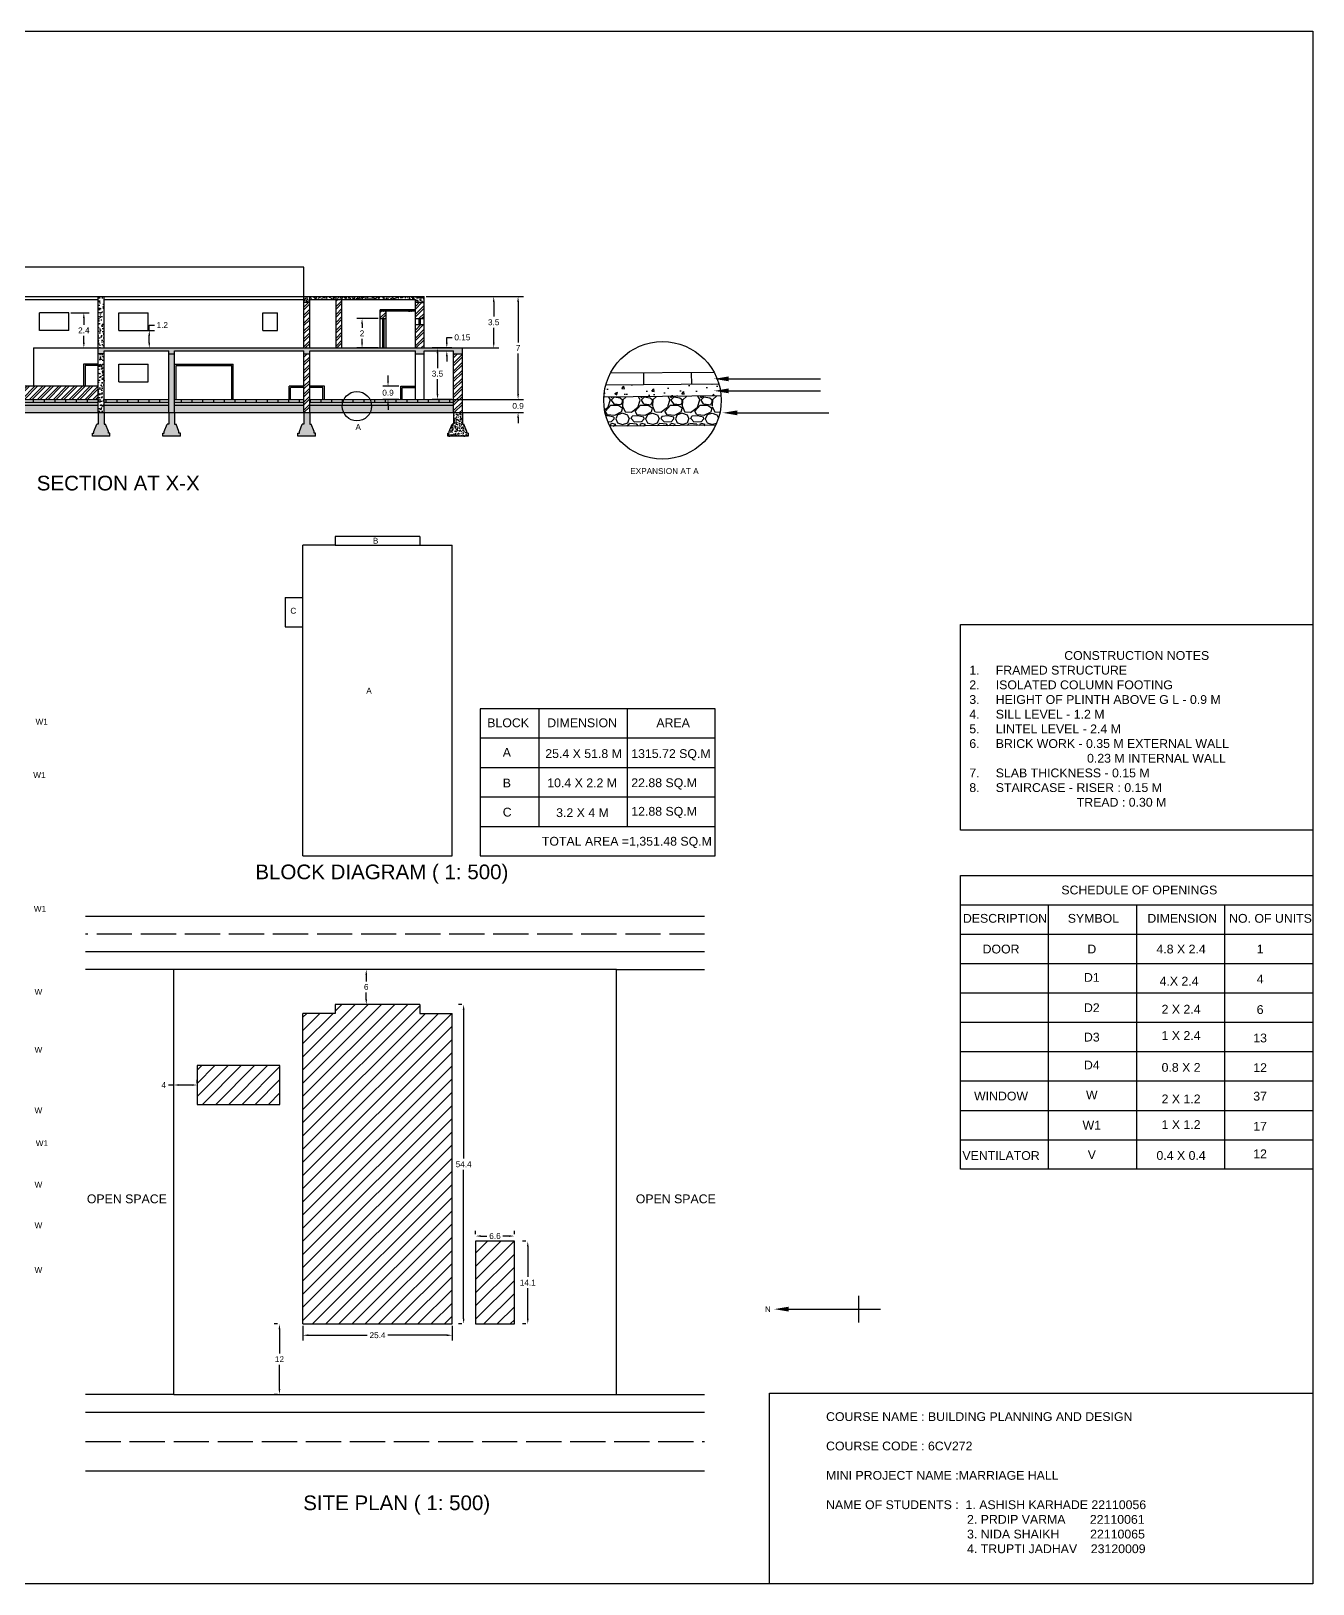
# Model space of a CAD drawing. Header units: centimetres. Extents: x 2.5 to 80.4, y 10.1 to 63.
# Drawn here: x 36.8 to 80.4, y 10.1 to 63 of the extents above; entities that cross this region are included whole.
import ezdxf
from ezdxf import colors
from ezdxf.entities.mleader import LeaderData, LeaderLine
from ezdxf.math import Vec2, Vec3

# ---------------------------------------------------------------- set-up
doc = ezdxf.new("R2010")
doc.units = ezdxf.units.CM
doc.linetypes.add('ACAD_ISO02W100', pattern=[15, 12, -3])
doc.styles.add('Annotative', font='arial.ttf')
doc.styles.get("Standard").update_dxf_attribs({"font": 'arial.ttf', "height": 0.2})
doc.dimstyles.get("Standard").update_dxf_attribs({"dimtxt": 0.18, "dimasz": 0.18, "dimexe": 0.18, "dimexo": 0.0625, "dimgap": 0.09, "dimtad": 0, "dimtih": 1, "dimtoh": 1, "dimdec": 4, "dimzin": 0, "dimdsep": 46, "dimtxsty": 'Standard', "dimcen": 0.09, "dimadec": 0, "dimazin": 0, "dimtfac": 1, "dimtdec": 4, "dimtofl": 0, "dimtmove": 0, "dimatfit": 3, "dimfxl": 1, "dimtolj": 1, "dimtzin": 0, "dimarcsym": 0})

# ---------------------------------------------------------------- blocks, each defined once
blk = doc.blocks.new('*D6')
at = {"color": 0, "lineweight": -2, "transparency": 16777216}
for p, q in [((51.083, 52.2), (50.418, 52.2)), ((50.598, 52.02), (50.598, 51.517)), ((50.598, 50.63), (50.598, 51.132)), ((51.083, 50.45), (50.418, 50.45))]:
    blk.add_line(p, q, dxfattribs=at)
at = {"color": 0, "transparency": 16777216}
for points in [[(50.568, 52.02), (50.628, 52.02), (50.598, 52.2)], [(50.568, 50.63), (50.628, 50.63), (50.598, 50.45)]]:
    blk.add_solid(points, dxfattribs=at)
at = {"color": 0, "transparency": 16777216, "insert": (50.598, 51.325), "char_height": 0.2, "attachment_point": 5}
blk.add_mtext('\\A1;3.5', dxfattribs=at)
blk = doc.blocks.new('*D7')
at = {"color": 0, "lineweight": -2, "transparency": 16777216}
for p, q in [((50.915, 52.38), (50.915, 52.56)), ((50.915, 52.56), (51.095, 52.56)), ((50.788, 52.2), (51.095, 52.2)), ((50.794, 52.1), (51.095, 52.1)), ((50.915, 51.92), (50.915, 51.74))]:
    blk.add_line(p, q, dxfattribs=at)
at = {"color": 0, "transparency": 16777216}
for points in [[(50.885, 52.38), (50.945, 52.38), (50.915, 52.2)], [(50.885, 51.92), (50.945, 51.92), (50.915, 52.1)]]:
    blk.add_solid(points, dxfattribs=at)
at = {"color": 0, "transparency": 16777216, "insert": (51.445, 52.56), "char_height": 0.2, "attachment_point": 5}
blk.add_mtext('\\A1;0.15', dxfattribs=at)
blk = doc.blocks.new('*D8')
at = {"color": 0, "lineweight": -2, "transparency": 16777216}
for p, q in [((49.283, 50.9), (48.733, 50.9)), ((48.913, 51.08), (48.913, 51.26)), ((49.283, 50.45), (48.733, 50.45)), ((48.913, 50.27), (48.913, 50.09))]:
    blk.add_line(p, q, dxfattribs=at)
at = {"color": 0, "transparency": 16777216}
for points in [[(48.883, 51.08), (48.943, 51.08), (48.913, 50.9)], [(48.883, 50.27), (48.943, 50.27), (48.913, 50.45)]]:
    blk.add_solid(points, dxfattribs=at)
at = {"color": 0, "transparency": 16777216, "insert": (48.913, 50.675), "char_height": 0.2, "attachment_point": 5}
blk.add_mtext('\\A1;0.9', dxfattribs=at)
blk = doc.blocks.new('*D9')
at = {"color": 0, "lineweight": -2, "transparency": 16777216}
for p, q in [((50.208, 53.95), (53.522, 53.95)), ((53.342, 53.77), (53.342, 52.39)), ((53.342, 50.63), (53.342, 52.01)), ((50.208, 50.45), (53.522, 50.45))]:
    blk.add_line(p, q, dxfattribs=at)
at = {"color": 0, "transparency": 16777216}
for points in [[(53.312, 53.77), (53.372, 53.77), (53.342, 53.95)], [(53.312, 50.63), (53.372, 50.63), (53.342, 50.45)]]:
    blk.add_solid(points, dxfattribs=at)
at = {"color": 0, "transparency": 16777216, "insert": (53.342, 52.2), "char_height": 0.2, "attachment_point": 5}
blk.add_mtext('\\A1;7', dxfattribs=at)
blk = doc.blocks.new('*D10')
at = {"color": 0, "lineweight": -2, "transparency": 16777216}
for p, q in [((53.342, 50.63), (53.342, 50.81)), ((51.208, 50.45), (53.522, 50.45)), ((51.208, 50), (53.522, 50)), ((53.342, 49.82), (53.342, 49.64))]:
    blk.add_line(p, q, dxfattribs=at)
at = {"color": 0, "transparency": 16777216}
for points in [[(53.312, 50.63), (53.372, 50.63), (53.342, 50.45)], [(53.312, 49.82), (53.372, 49.82), (53.342, 50)]]:
    blk.add_solid(points, dxfattribs=at)
at = {"color": 0, "transparency": 16777216, "insert": (53.342, 50.225), "char_height": 0.2, "attachment_point": 5}
blk.add_mtext('\\A1;0.9', dxfattribs=at)
blk = doc.blocks.new('*D12')
at = {"color": 0, "lineweight": -2, "transparency": 16777216}
for p, q in [((48.583, 53.2), (47.849, 53.2)), ((48.029, 53.02), (48.029, 52.89)), ((48.029, 52.38), (48.029, 52.509)), ((48.583, 52.2), (47.849, 52.2))]:
    blk.add_line(p, q, dxfattribs=at)
at = {"color": 0, "transparency": 16777216}
for points in [[(47.999, 53.02), (48.059, 53.02), (48.029, 53.2)], [(47.999, 52.38), (48.059, 52.38), (48.029, 52.2)]]:
    blk.add_solid(points, dxfattribs=at)
at = {"color": 0, "transparency": 16777216, "insert": (48.029, 52.7), "char_height": 0.2, "attachment_point": 5}
blk.add_mtext('\\A1;2', dxfattribs=at)
blk = doc.blocks.new('*D14')
at = {"color": 0, "lineweight": -2, "transparency": 16777216}
for p, q in [((40.784, 52.8), (40.784, 52.98)), ((40.784, 52.98), (40.964, 52.98)), ((40.284, 52.8), (40.964, 52.8)), ((40.784, 52.38), (40.784, 52.62)), ((40.284, 52.2), (40.964, 52.2))]:
    blk.add_line(p, q, dxfattribs=at)
at = {"color": 0, "transparency": 16777216}
for points in [[(40.754, 52.62), (40.814, 52.62), (40.784, 52.8)], [(40.754, 52.38), (40.814, 52.38), (40.784, 52.2)]]:
    blk.add_solid(points, dxfattribs=at)
at = {"color": 0, "transparency": 16777216, "insert": (41.226, 52.98), "char_height": 0.2, "attachment_point": 5}
blk.add_mtext('\\A1;1.2', dxfattribs=at)
blk = doc.blocks.new('*D15')
at = {"color": 0, "lineweight": -2, "transparency": 16777216}
for p, q in [((38.108, 53.4), (38.736, 53.4)), ((38.556, 53.22), (38.556, 52.99)), ((38.556, 52.38), (38.556, 52.609)), ((38.108, 52.2), (38.736, 52.2))]:
    blk.add_line(p, q, dxfattribs=at)
at = {"color": 0, "transparency": 16777216}
for points in [[(38.526, 53.22), (38.586, 53.22), (38.556, 53.4)], [(38.526, 52.38), (38.586, 52.38), (38.556, 52.2)]]:
    blk.add_solid(points, dxfattribs=at)
at = {"color": 0, "transparency": 16777216, "insert": (38.556, 52.8), "char_height": 0.2, "attachment_point": 5}
blk.add_mtext('\\A1;2.4', dxfattribs=at)
blk = doc.blocks.new('*D16')
at = {"color": 0, "lineweight": -2, "transparency": 16777216}
for p, q in [((50.208, 53.95), (52.692, 53.95)), ((52.512, 53.77), (52.512, 53.267)), ((52.512, 52.38), (52.512, 52.882)), ((50.208, 52.2), (52.692, 52.2))]:
    blk.add_line(p, q, dxfattribs=at)
at = {"color": 0, "transparency": 16777216}
for points in [[(52.482, 53.77), (52.542, 53.77), (52.512, 53.95)], [(52.482, 52.38), (52.542, 52.38), (52.512, 52.2)]]:
    blk.add_solid(points, dxfattribs=at)
at = {"color": 0, "transparency": 16777216, "insert": (52.512, 53.075), "char_height": 0.2, "attachment_point": 5}
blk.add_mtext('\\A1;3.5', dxfattribs=at)
blk = doc.blocks.new('*D19')
at = {"color": 0, "lineweight": -2, "transparency": 16777216}
for p, q in [((46.015, 18.89), (46.015, 18.388)), ((46.195, 18.568), (48.204, 18.568)), ((50.915, 18.568), (48.906, 18.568)), ((51.095, 18.89), (51.095, 18.388))]:
    blk.add_line(p, q, dxfattribs=at)
at = {"color": 0, "transparency": 16777216}
for points in [[(46.195, 18.598), (46.195, 18.538), (46.015, 18.568)], [(50.915, 18.598), (50.915, 18.538), (51.095, 18.568)]]:
    blk.add_solid(points, dxfattribs=at)
at = {"color": 0, "transparency": 16777216, "insert": (48.555, 18.568), "char_height": 0.2, "attachment_point": 5}
blk.add_mtext('\\A1;25.4', dxfattribs=at)
blk = doc.blocks.new('*D20')
at = {"color": 0, "lineweight": -2, "transparency": 16777216}
for p, q in [((51.425, 29.832), (51.308, 29.832)), ((51.488, 29.652), (51.488, 24.584)), ((51.488, 19.132), (51.488, 24.2)), ((51.425, 18.952), (51.308, 18.952))]:
    blk.add_line(p, q, dxfattribs=at)
at = {"color": 0, "transparency": 16777216}
for points in [[(51.458, 29.652), (51.518, 29.652), (51.488, 29.832)], [(51.458, 19.132), (51.518, 19.132), (51.488, 18.952)]]:
    blk.add_solid(points, dxfattribs=at)
at = {"color": 0, "transparency": 16777216, "insert": (51.488, 24.392), "char_height": 0.2, "attachment_point": 5}
blk.add_mtext('\\A1;54.4', dxfattribs=at)
blk = doc.blocks.new('*D21')
at = {"color": 0, "lineweight": -2, "transparency": 16777216}
for p, q in [((53.61, 21.772), (53.492, 21.772)), ((53.672, 21.592), (53.672, 20.553)), ((53.672, 19.132), (53.672, 20.172)), ((53.61, 18.952), (53.492, 18.952))]:
    blk.add_line(p, q, dxfattribs=at)
at = {"color": 0, "transparency": 16777216}
for points in [[(53.642, 21.592), (53.702, 21.592), (53.672, 21.772)], [(53.642, 19.132), (53.702, 19.132), (53.672, 18.952)]]:
    blk.add_solid(points, dxfattribs=at)
at = {"color": 0, "transparency": 16777216, "insert": (53.672, 20.362), "char_height": 0.2, "attachment_point": 5}
blk.add_mtext('\\A1;14.1', dxfattribs=at)
blk = doc.blocks.new('*D22')
at = {"color": 0, "lineweight": -2, "transparency": 16777216}
for p, q in [((51.895, 22.01), (51.895, 22.127)), ((52.075, 21.947), (52.283, 21.947)), ((53.035, 21.947), (52.828, 21.947)), ((53.215, 22.01), (53.215, 22.127))]:
    blk.add_line(p, q, dxfattribs=at)
at = {"color": 0, "transparency": 16777216}
for points in [[(52.075, 21.977), (52.075, 21.917), (51.895, 21.947)], [(53.035, 21.977), (53.035, 21.917), (53.215, 21.947)]]:
    blk.add_solid(points, dxfattribs=at)
at = {"color": 0, "transparency": 16777216, "insert": (52.555, 21.947), "char_height": 0.2, "attachment_point": 5}
blk.add_mtext('\\A1;6.6', dxfattribs=at)
blk = doc.blocks.new('*D36')
at = {"color": 0, "lineweight": -2, "transparency": 16777216}
for p, q in [((45.153, 18.952), (45.036, 18.952)), ((45.216, 18.772), (45.216, 17.943)), ((45.216, 16.732), (45.216, 17.562)), ((45.153, 16.552), (45.036, 16.552))]:
    blk.add_line(p, q, dxfattribs=at)
at = {"color": 0, "transparency": 16777216}
for points in [[(45.186, 18.772), (45.246, 18.772), (45.216, 18.952)], [(45.186, 16.732), (45.246, 16.732), (45.216, 16.552)]]:
    blk.add_solid(points, dxfattribs=at)
at = {"color": 0, "transparency": 16777216, "insert": (45.216, 17.752), "char_height": 0.2, "attachment_point": 5}
blk.add_mtext('\\A1;12', dxfattribs=at)
blk = doc.blocks.new('*D37')
at = {"color": 0, "lineweight": -2, "transparency": 16777216}
for p, q in [((41.615, 27.092), (41.435, 27.092)), ((41.615, 27.155), (41.615, 27.272)), ((42.235, 27.092), (41.795, 27.092)), ((42.415, 27.155), (42.415, 27.272))]:
    blk.add_line(p, q, dxfattribs=at)
at = {"color": 0, "transparency": 16777216}
for points in [[(41.795, 27.122), (41.795, 27.062), (41.615, 27.092)], [(42.235, 27.122), (42.235, 27.062), (42.415, 27.092)]]:
    blk.add_solid(points, dxfattribs=at)
at = {"color": 0, "transparency": 16777216, "insert": (41.276, 27.092), "char_height": 0.2, "attachment_point": 5}
blk.add_mtext('\\A1;4', dxfattribs=at)
blk = doc.blocks.new('*D38')
at = {"color": 0, "lineweight": -2, "transparency": 16777216}
for p, q in [((48.493, 31.032), (47.992, 31.032)), ((48.172, 30.852), (48.172, 30.624)), ((48.172, 30.012), (48.172, 30.24)), ((48.493, 29.832), (47.992, 29.832))]:
    blk.add_line(p, q, dxfattribs=at)
at = {"color": 0, "transparency": 16777216}
for points in [[(48.142, 30.852), (48.202, 30.852), (48.172, 31.032)], [(48.142, 30.012), (48.202, 30.012), (48.172, 29.832)]]:
    blk.add_solid(points, dxfattribs=at)
at = {"color": 0, "transparency": 16777216, "insert": (48.172, 30.432), "char_height": 0.2, "attachment_point": 5}
blk.add_mtext('\\A1;6', dxfattribs=at)

msp = doc.modelspace()

# ---------------------------------------------------------------- hatches: boundary and pattern name
h = msp.add_hatch()
h.set_pattern_fill('ANSI32', color=256, scale=0.02)
h.paths.add_polyline_path([(24.04536, 53.94966), (23.74536, 53.94966), (23.74536, 49.99966), (24.04536, 49.99966)])
h.paths.add_polyline_path([(35.54536, 50.89966), (35.54536, 50.44966), (39.04536, 50.44966), (39.04536, 50.89966)])
h.paths.add_polyline_path([(46.04536, 49.99966), (46.24536, 49.99966), (46.24536, 51.99966), (46.04536, 51.99966)])
h.paths.add_polyline_path([(46.24536, 53.74966), (46.04536, 53.74966), (46.04536, 52.19966), (46.24536, 52.19966)])
h.paths.add_polyline_path([(47.14536, 52.19966), (47.34536, 52.19966), (47.34536, 53.84966), (47.14536, 53.84966)])
h.paths.add_polyline_path([(49.84536, 52.19966), (50.14536, 52.19966), (50.14536, 52.99966), (49.84536, 52.99966)])
h.paths.add_polyline_path([(50.14536, 53.74966), (49.84536, 53.74966), (49.84536, 53.19966), (50.14536, 53.19966)])
h.paths.add_polyline_path([(48.84536, 53.44966), (48.64536, 53.44966), (48.64536, 53.19966), (48.84536, 53.19966)])
h.paths.add_polyline_path([(51.44536, 51.99966), (51.14536, 51.99966), (51.14536, 49.99966), (51.44536, 49.99966)])
h = msp.add_hatch()
h.set_pattern_fill('AR-CONC', color=256, scale=0.0015)
h.paths.add_polyline_path([(39.24536, 53.94966), (39.04536, 53.94966), (39.04536, 52.19966), (39.24536, 52.19966)])
h = msp.add_hatch()
h.set_pattern_fill('AR-CONC', color=256, scale=0.001)
h.paths.add_polyline_path([(50.14536, 53.94966), (46.04536, 53.94966), (46.04536, 53.74966), (46.24536, 53.74966), (46.24536, 53.84966), (49.84536, 53.84966), (49.84536, 53.74966), (50.14536, 53.74966)])
h = msp.add_hatch()
h.set_pattern_fill('AR-CONC', color=256, scale=0.001)
h.paths.add_polyline_path([(49.84536, 53.49966), (48.64536, 53.49966), (48.64536, 53.44966), (49.84536, 53.44966)])
h = msp.add_hatch()
h.set_pattern_fill('AR-CONC', color=256, scale=0.0015)
h.paths.add_polyline_path([(41.64536, 51.99966), (41.44536, 51.99966), (41.44536, 49.99966), (41.64536, 49.99966)])
h.paths.add_polyline_path([(51.44536, 52.19966), (39.24536, 52.19966), (39.04536, 52.19966), (39.04536, 51.99966), (39.24536, 51.99966), (39.24536, 52.09966), (41.44536, 52.09966), (41.44536, 51.99966), (41.64536, 51.99966), (41.64536, 52.09966), (46.04536, 52.09966), (46.04536, 51.99966), (46.24536, 51.99966), (46.24536, 52.09966), (49.84536, 52.09966), (49.84536, 51.99966), (50.14536, 51.99966), (50.14536, 52.09966), (51.14536, 52.09966), (51.14536, 51.99966), (51.44536, 51.99966)])
h = msp.add_hatch()
h.set_pattern_fill('AR-CONC', color=256, scale=0.0015)
h.paths.add_polyline_path([(39.24536, 51.99966), (39.04536, 51.99966), (39.04536, 49.99966), (39.24536, 49.99966)])
h = msp.add_hatch()
h.set_pattern_fill('AR-CONC', color=256, scale=0.0056)
h.paths.add_polyline_path([(60.18145, 50.96699), (56.32645, 50.93323, 0.05188216), (56.26152, 50.52441), (60.25257, 50.57228, 0.05026008)])
h = msp.add_hatch()
h.set_pattern_fill('GRAVEL', color=256, scale=0.001)
h.set_pattern_definition([(228.0127875, (0.018288, 0.0254), (-0.203200000016, -0.228599999986), [0.003417214, -0.338304836]), (184.969741, (0.016002, 0.02286), (0.30479999988, 0.025400001447), [0.005864047, -0.580540489]), (132.510447, (0.01016, 0.022352), (0.254000000107, -0.279399999902), [0.004134815, -0.409347228]), (267.273689, (0.000254, 0.016002), (0.025400000053, 0.507999999997), [0.005340045, -0.528664374]), (292.8336542, (0, 0.010668), (-0.12700000001, 0.304799999996), [0.005236337, -0.518398077]), (357.273689, (0.002032, 0.005842), (-0.507999999997, 0.025400000053), [0.005340045, -0.528664374]), (37.6942405, (0.007366, 0.005588), (-0.330199999985, -0.254000000019), [0.007061937, -0.699131153]), (72.2553284, (0.012954, 0.009906), (0.177800000048, 0.558799999985), [0.006667195, -0.660052566]), (121.4295656, (0.014986, 0.016256), (-0.203200000029, 0.330199999982), [0.00535813, -0.530455457]), (175.2363583, (0.012192, 0.020828), (0.279399999996, -0.025400000044), [0.006117133, -0.29973937]), (222.3974378, (0.006096, 0.021336), (-0.30479999999, -0.279400000011), [0.007910779, -0.783167725]), (138.814075, (0.0254, 0.015748), (-0.17779999999, 0.15240000001), [0.002700045, -0.267305658]), (171.4692344, (0.023368, 0.017526), (0.33020000001, -0.050799999942), [0.00513682, -0.50854639]), (225, (0.018288, 0.018288), (0, -0.0254), [0.003592093, -0.032328931]), (203.1985905, (0.01651, 0.021336), (0.127, 0.05079999999), [0.001934413, -0.191506224]), (291.8014095, (0.014732, 0.020574), (-0.0254, 0.0762), [0.002735656, -0.13404753]), (30.9637565, (0.015748, 0.018034), (0.0762, 0.0508), [0.004443197, -0.143662982]), (161.565051, (0.019558, 0.02032), (0.0508, -0.0254), [0.003212871, -0.077108981]), (16.3895403, (0, 0.020574), (0.254, 0.0762), [0.00450088, -0.445588267]), (70.346176, (0.004318, 0.021844), (-0.10160000001, -0.279399999997), [0.003775989, -0.373822157]), (293.1985905, (0.019558, 0.0254), (-0.05079999999, 0.127), [0.003868801, -0.189571836]), (343.6104597, (0.021082, 0.021844), (-0.254000000005, 0.076199999982), [0.00450088, -0.445588267]), (339.443955, (0, 0.004826), (-0.127, 0.0508), [0.004340352, -0.212677343]), (294.7751406, (0.004064, 0.003302), (-0.12700000015, 0.27939999993), [0.003636721, -0.360035934]), (66.8014095, (0.019812, 0), (0.0508, 0.127), [0.003868801, -0.189571836]), (17.3540246, (0.021336, 0.003556), (-0.330199999993, -0.10160000002), [0.004257827, -0.42152376]), (69.443955, (0.007366, 0), (-0.0508, -0.127), [0.002170176, -0.214847519]), (101.3099325, (0.018288, 0), (-0.0254, 0.1016), [0.001295146, -0.12821995]), (165.963757, (0.018034, 0.00127), (0.0762, -0.0254), [0.005236337, -0.099490546]), (186.009006, (0.012954, 0.00254), (0.254, 0.025400000013), [0.00485267, -0.480413649]), (303.690068, (0.015748, 0.015748), (-0.0254, 0.0508), [0.003663239, -0.087917764]), (353.1572266, (0.01778, 0.0127), (0.431800000003, -0.050799999977), [0.006395568, -0.633160091]), (60.945396, (0.02413, 0.011938), (-0.1016, -0.1778), [0.002615082, -0.258893923]), (90, (0.0254, 0.014224), (-0.0254, 0.0254), [0.001524, -0.023876]), (120.256437, (0.012446, 0.003302), (0.10159999999, -0.177800000007), [0.00352867, -0.349339408]), (48.0127875, (0.010668, 0.00635), (0.203200000017, 0.228599999985), [0.006834429, -0.334887622]), (0, (0.01524, 0.01143), (0.0254, 0.0254), [0.006604, -0.018796]), (325.3048465, (0.021844, 0.01143), (0.254000000096, -0.177799999863), [0.004016096, -0.397593167]), (254.054604, (0.025146, 0.009144), (-0.0254, -0.1016), [0.003698291, -0.1812165]), (207.6459754, (0.02413, 0.005588), (-0.482600000018, -0.253999999966), [0.006021451, -0.596124644]), (175.4260787, (0.018796, 0.002794), (-0.3302, 0.0254), [0.006370295, -0.630658465])])
h.paths.add_polyline_path([(39.04536, 50.34966), (24.04536, 50.34966), (24.04536, 49.99966), (39.04536, 49.99966)])
h = msp.add_hatch()
h.set_pattern_fill('AR-CONC', color=256, scale=0.0014)
h.paths.add_polyline_path([(41.44536, 50.34966), (39.24536, 50.34966), (39.24536, 50.24966), (41.44536, 50.24966)])
h.paths.add_polyline_path([(46.04536, 50.34966), (41.64536, 50.34966), (41.64536, 50.24966), (46.04536, 50.24966)])
h.paths.add_polyline_path([(51.14536, 50.34966), (46.24536, 50.34966), (46.24536, 50.24966), (51.14536, 50.24966)])
h.paths.add_polyline_path([(39.04536, 50.34966), (24.04536, 50.34966), (24.04536, 50.24966), (39.04536, 50.24966)])
h = msp.add_hatch()
h.set_pattern_fill('AR-B816', color=256, scale=0.0009)
h.set_pattern_definition([(0, (-4.30227, 0), (0, 0.18288), []), (90, (-4.30227, 0), (-0.18288, 0.18288), [0.18288, -0.18288])])
h.paths.add_polyline_path([(37.1431, 50.44966), (34.9431, 50.44966), (34.9431, 50.34966), (37.1431, 50.34966)])
h = msp.add_hatch()
h.set_pattern_fill('AR-B816', color=256, scale=0.0009)
h.set_pattern_definition([(0, (-2.47261, 0), (0, 0.18288), []), (90, (-2.47261, 0), (-0.18288, 0.18288), [0.18288, -0.18288])])
h.paths.add_polyline_path([(38.97276, 50.44966), (36.77276, 50.44966), (36.77276, 50.34966), (38.97276, 50.34966)])
h = msp.add_hatch()
h.set_pattern_fill('AR-B816', color=256, scale=0.0009)
h.paths.add_polyline_path([(41.44536, 50.44966), (39.24536, 50.44966), (39.24536, 50.34966), (41.44536, 50.34966)])
h = msp.add_hatch()
h.set_pattern_fill('AR-B816', color=256, scale=0.0009)
h.paths.add_polyline_path([(51.14536, 50.44966), (46.24536, 50.44966), (46.24536, 50.34966), (51.14536, 50.34966)])
h.paths.add_polyline_path([(46.04536, 50.44966), (41.64536, 50.44966), (41.64536, 50.34966), (46.04536, 50.34966)])
h = msp.add_hatch()
h.set_pattern_fill('GRAVEL', color=256, scale=0.04)
h.paths.add_polyline_path([(60.25862, 50.41679, 0.01945811), (60.25257, 50.57228), (56.26152, 50.52441, 0.01346027), (56.25862, 50.41679, 0.11473454), (56.46381, 49.53438), (60.06861, 49.56595, 0.11030075)])
h = msp.add_hatch()
h.set_pattern_fill('GRAVEL', color=256, scale=0.01)
h.paths.add_polyline_path([(41.44536, 50.24966), (39.24536, 50.24966), (39.24536, 49.99966), (40.15847, 49.99966), (41.44536, 49.99966)])
h.paths.add_polyline_path([(46.04536, 50.24966), (41.64536, 50.24966), (41.64536, 49.99966), (46.04536, 49.99966)])
h.paths.add_polyline_path([(39.04536, 50.24966), (24.04536, 50.24966), (24.04536, 49.99966), (39.04536, 49.99966)])
h.paths.add_polyline_path([(51.14536, 50.24966), (46.24536, 50.24966), (46.24536, 49.99966), (51.14536, 49.99966)])
h = msp.add_hatch()
h.set_pattern_fill('AR-CONC', color=256, scale=0.0015)
h.paths.add_polyline_path([(39.29536, 49.59966), (39.24536, 49.59966), (39.24536, 49.99966), (39.04536, 49.99966), (39.04536, 49.59966), (38.99536, 49.59966), (38.89536, 49.34966), (38.89536, 49.29966), (38.84536, 49.29966), (38.84536, 49.19966), (39.44536, 49.19966), (39.44536, 49.29966), (39.39536, 49.29966), (39.39536, 49.34966)])
h.paths.add_polyline_path([(41.69536, 49.59966), (41.64536, 49.59966), (41.64536, 49.99966), (41.44536, 49.99966), (41.44536, 49.59966), (41.39536, 49.59966), (41.29536, 49.34966), (41.29536, 49.29966), (41.24536, 49.29966), (41.24536, 49.19966), (41.84536, 49.19966), (41.84536, 49.29966), (41.79536, 49.29966), (41.79536, 49.34966)])
h.paths.add_polyline_path([(46.29536, 49.59966), (46.24536, 49.59966), (46.24536, 49.99966), (46.04536, 49.99966), (46.04536, 49.59966), (45.99536, 49.59966), (45.89536, 49.34966), (45.89536, 49.29966), (45.84536, 49.29966), (45.84536, 49.19966), (46.44536, 49.19966), (46.44536, 49.29966), (46.39536, 49.29966), (46.39536, 49.34966)])
h = msp.add_hatch()
h.set_pattern_fill('AR-CONC', color=256, scale=0.001)
h.set_pattern_definition([(50, (27.4, 2e-14), (0.18218467, -0.0159391), [0.01905, -0.20955]), (355, (27.4, 2e-14), (-0.0352434, 0.19105685), [0.01524, -0.1676406]), (100.45144, (27.41518, -0.00133), (0.14694125, 0.17511775), [0.01619, -0.17809024]), (46.1842, (27.4, 0.0508), (0.271079, -0.0420423), [0.028575, -0.314325]), (96.63556, (27.4226, 0.0473), (0.2374041, 0.2474261), [0.024285, -0.2671356]), (351.18415, (27.4, 0.0508), (0.2374041, 0.2474261), [0.02286, -0.2514597]), (21, (27.4254, 0.0381), (0.1516144, -0.1022652), [0.01905, -0.20955]), (326, (27.4254, 0.0381), (0.061802, 0.18418797), [0.01524, -0.16764]), (71.45144, (27.43803, 0.02958), (0.2134164, 0.08192277), [0.01619, -0.17808994]), (37.5, (27.4, 2e-14), (0.0030886, 0.08455504), [0, -0.165608, 0, -0.17018, 0, -0.168275]), (7.5, (27.4, 2e-14), (0.06681966, 0.10018057), [0, -0.097028, 0, -0.161798, 0, -0.064135]), (327.5, (27.34336, 2e-14), (0.135590595, -0.00572874), [0, -0.0635, 0, -0.19812, 0, -0.26289]), (317.5, (27.31796, 2e-14), (0.14812918, 0.0254265), [0, -0.08255, 0, -0.131572, 0, -0.18669])])
h.paths.add_polyline_path([(51.49536, 49.59966), (51.44536, 49.59966), (51.44536, 49.99966), (51.14536, 49.99966), (51.14536, 49.59966), (51.09536, 49.59966), (50.99536, 49.34966), (50.99536, 49.29966), (50.94536, 49.29966), (50.94536, 49.19966), (51.64536, 49.19966), (51.64536, 49.29966), (51.59536, 49.29966), (51.59536, 49.34966)])
h = msp.add_hatch()
h.set_pattern_fill('ANSI31', color=256, scale=0.1)
h.paths.add_polyline_path([(51.09514, 29.5321), (49.99514, 29.5321), (49.99514, 29.8321), (47.11514, 29.8321), (47.11514, 29.5321), (46.01514, 29.5321), (46.01514, 18.9521), (51.09514, 18.9521)])
h.paths.add_polyline_path([(45.23514, 26.4321), (45.23514, 27.7521), (42.41514, 27.7521), (42.41514, 26.4321)])
h.paths.add_polyline_path([(51.89514, 18.9521), (53.21514, 18.9521), (53.21514, 21.7721), (51.89514, 21.7721)])

# ---------------------------------------------------------------- linework, layer by layer
for p, q in [((2.50677, 62.99588), (80.40677, 62.99588)), ((80.40677, 62.99588), (80.40677, 10.09588)), ((46.04536, 54.94966), (28.74536, 54.94966)), ((46.04536, 53.94966), (46.04536, 54.94966)), ((23.74536, 53.94966), (39.24536, 53.94966)), ((24.04536, 53.84966), (39.04536, 53.84966)), ((39.04536, 49.99966), (39.04536, 53.94966)), ((39.24536, 53.94966), (50.14536, 53.94966)), ((39.24536, 52.19966), (39.24536, 53.94966)), ((39.24536, 53.84966), (46.04536, 53.84966)), ((46.04536, 52.19966), (46.04536, 53.94966)), ((46.24536, 53.74966), (46.04536, 53.74966)), ((46.24536, 52.19966), (46.24536, 53.84966)), ((46.24536, 53.84966), (49.84536, 53.84966)), ((47.14536, 52.19966), (47.14536, 53.84966)), ((47.34536, 52.19966), (47.34536, 53.84966)), ((48.64536, 52.19966), (48.64536, 53.49966)), ((49.84536, 53.49966), (48.64536, 53.49966)), ((49.84536, 53.44966), (48.64536, 53.44966)), ((48.84536, 52.19966), (48.84536, 53.44966)), ((49.84536, 52.19966), (49.84536, 53.84966)), ((50.14536, 53.74966), (49.84536, 53.74966)), ((49.84536, 52.19966), (49.84536, 53.49966)), ((50.14536, 52.19966), (50.14536, 53.94966)), ((38.04536, 53.39966), (37.04536, 53.39966)), ((37.04536, 52.79966), (37.04536, 53.39966)), ((38.04536, 52.79966), (38.04536, 53.39966)), ((39.74536, 53.39966), (40.74536, 53.39966)), ((39.74536, 52.79966), (39.74536, 53.39966)), ((40.74536, 52.79966), (40.74536, 53.39966)), ((44.64536, 52.79966), (44.64536, 53.39966)), ((44.64536, 53.39966), (45.14536, 53.39966)), ((45.14536, 52.79966), (45.14536, 53.39966)), ((48.64536, 53.19966), (48.84536, 53.19966)), ((48.72036, 53.19966), (48.72036, 52.19966)), ((48.77036, 53.19966), (48.77036, 52.19966)), ((49.84536, 53.19966), (50.14536, 53.19966)), ((49.84536, 52.99966), (50.14536, 52.99966)), ((49.97036, 52.99966), (49.97036, 53.19966)), ((50.02036, 52.99966), (50.02036, 53.19966)), ((38.04536, 52.79966), (37.04536, 52.79966)), ((39.74536, 52.79966), (40.74536, 52.79966)), ((44.64536, 52.79966), (45.14536, 52.79966)), ((36.84536, 52.19966), (39.24536, 52.19966)), ((36.84536, 52.19966), (36.84536, 50.89966)), ((39.24536, 51.99966), (39.04536, 51.99966)), ((39.24536, 52.19966), (51.44536, 52.19966)), ((39.24536, 49.99966), (39.24536, 52.09966)), ((39.24536, 52.09966), (41.44536, 52.09966)), ((41.44536, 49.99966), (41.44536, 52.09966)), ((41.44536, 51.99966), (41.64536, 51.99966)), ((41.64536, 49.99966), (41.64536, 52.09966)), ((41.64536, 52.09966), (46.04536, 52.09966)), ((46.04536, 49.99966), (46.04536, 52.09966)), ((46.04536, 51.99966), (46.24536, 51.99966)), ((46.24536, 49.99966), (46.24536, 52.09966)), ((46.24536, 52.09966), (49.84536, 52.09966)), ((49.84536, 50.44966), (49.84536, 52.09966)), ((49.84536, 51.99966), (50.14536, 51.99966)), ((50.14536, 50.44966), (50.14536, 52.09966)), ((50.14536, 52.09966), (51.14536, 52.09966)), ((51.14536, 49.99966), (51.14536, 52.09966)), ((51.14536, 51.99966), (51.44536, 51.99966)), ((51.44536, 49.99966), (51.44536, 52.19966)), ((39.04536, 51.64966), (38.54536, 51.64966)), ((38.54536, 51.64966), (38.54536, 50.89966)), ((39.04536, 51.59966), (38.59536, 51.59966)), ((38.59536, 51.59966), (38.59536, 50.89966)), ((39.74536, 51.64966), (40.74536, 51.64966)), ((39.74536, 51.04966), (39.74536, 51.64966)), ((40.74536, 51.04966), (40.74536, 51.64966)), ((41.64536, 51.64966), (43.64536, 51.64966)), ((41.69536, 51.59966), (43.59536, 51.59966)), ((41.69536, 50.44966), (41.69536, 51.59966)), ((43.59536, 50.44966), (43.59536, 51.59966)), ((43.64536, 50.44966), (43.64536, 51.64966)), ((60.01729, 51.36919), (56.48566, 51.34233)), ((57.60936, 51.35088), (57.61292, 50.9445)), ((59.2387, 51.36327), (59.24224, 50.95877)), ((39.04536, 50.89966), (35.54536, 50.89966)), ((39.74536, 51.04966), (40.74536, 51.04966)), ((45.54536, 50.44966), (45.54536, 50.89966)), ((46.04536, 50.89966), (45.54536, 50.89966)), ((46.04536, 50.84966), (45.59536, 50.84966)), ((45.59536, 50.44966), (45.59536, 50.84966)), ((46.74536, 50.89966), (46.24536, 50.89966)), ((46.69536, 50.84966), (46.24536, 50.84966)), ((46.69536, 50.44966), (46.69536, 50.84966)), ((46.74536, 50.44966), (46.74536, 50.89966)), ((49.34536, 50.44966), (49.34536, 50.89966)), ((49.34536, 50.89966), (49.84536, 50.89966)), ((49.39536, 50.44966), (49.39536, 50.84966)), ((49.39536, 50.84966), (49.84536, 50.84966)), ((60.18145, 50.96699), (56.32645, 50.93323)), ((24.04536, 50.44966), (39.04536, 50.44966)), ((24.04536, 50.34966), (39.04536, 50.34966)), ((39.04536, 50.44966), (39.04536, 50.34966)), ((39.24536, 50.44966), (41.44536, 50.44966)), ((39.24536, 50.34966), (41.44536, 50.34966)), ((41.64536, 50.44966), (46.04536, 50.44966)), ((41.64536, 50.34966), (46.04536, 50.34966)), ((46.24536, 50.44966), (51.14536, 50.44966)), ((46.24536, 50.34966), (51.14536, 50.34966)), ((60.25257, 50.57228), (56.26152, 50.52441)), ((23.74536, 49.99966), (40.15847, 49.99966)), ((24.04536, 50.24966), (39.04536, 50.24966)), ((39.04536, 49.99966), (39.04536, 49.59966)), ((39.04536, 49.99966), (39.24536, 49.99966)), ((39.24536, 50.24966), (41.44536, 50.24966)), ((39.24536, 49.99966), (39.24536, 49.59966)), ((40.15847, 49.99966), (51.44536, 49.99966)), ((41.44536, 49.99966), (41.44536, 49.59966)), ((41.64536, 50.24966), (46.04536, 50.24966)), ((41.64536, 49.99966), (41.64536, 49.59966)), ((46.04536, 49.99966), (46.04536, 49.59966)), ((46.24536, 50.24966), (51.14536, 50.24966)), ((46.24536, 49.99966), (46.24536, 49.59966)), ((51.14536, 49.99966), (51.14536, 49.59966)), ((51.44536, 49.99966), (51.44536, 49.59966)), ((38.84536, 49.19966), (38.84536, 49.29966)), ((38.84536, 49.29966), (38.89536, 49.29966)), ((39.44536, 49.19966), (38.84536, 49.19966)), ((38.89536, 49.34966), (38.99536, 49.59966)), ((38.89536, 49.29966), (38.89536, 49.34966)), ((39.04536, 49.59966), (38.99536, 49.59966)), ((39.24536, 49.59966), (39.29536, 49.59966)), ((39.39536, 49.34966), (39.29536, 49.59966)), ((39.39536, 49.29966), (39.39536, 49.34966)), ((39.44536, 49.29966), (39.39536, 49.29966)), ((39.44536, 49.19966), (39.44536, 49.29966)), ((41.24536, 49.19966), (41.24536, 49.29966)), ((41.24536, 49.29966), (41.29536, 49.29966)), ((41.84536, 49.19966), (41.24536, 49.19966)), ((41.29536, 49.34966), (41.39536, 49.59966)), ((41.29536, 49.29966), (41.29536, 49.34966)), ((41.44536, 49.59966), (41.39536, 49.59966)), ((41.64536, 49.59966), (41.69536, 49.59966)), ((41.79536, 49.34966), (41.69536, 49.59966)), ((41.79536, 49.29966), (41.79536, 49.34966)), ((41.84536, 49.29966), (41.79536, 49.29966)), ((41.84536, 49.19966), (41.84536, 49.29966)), ((45.84536, 49.19966), (45.84536, 49.29966)), ((45.84536, 49.29966), (45.89536, 49.29966)), ((46.44536, 49.19966), (45.84536, 49.19966)), ((45.89536, 49.34966), (45.99536, 49.59966)), ((45.89536, 49.29966), (45.89536, 49.34966)), ((46.04536, 49.59966), (45.99536, 49.59966)), ((46.24536, 49.59966), (46.29536, 49.59966)), ((46.39536, 49.34966), (46.29536, 49.59966)), ((46.39536, 49.29966), (46.39536, 49.34966)), ((46.44536, 49.29966), (46.39536, 49.29966)), ((46.44536, 49.19966), (46.44536, 49.29966)), ((50.94536, 49.19966), (50.94536, 49.29966)), ((50.94536, 49.29966), (50.99536, 49.29966)), ((51.64536, 49.19966), (50.94536, 49.19966)), ((50.99536, 49.34966), (51.09536, 49.59966)), ((50.99536, 49.29966), (50.99536, 49.34966)), ((51.14536, 49.59966), (51.09536, 49.59966)), ((51.44536, 49.59966), (51.49536, 49.59966)), ((51.44536, 49.59966), (51.49536, 49.59966)), ((51.59536, 49.34966), (51.49536, 49.59966)), ((51.59536, 49.29966), (51.59536, 49.34966)), ((51.64536, 49.29966), (51.59536, 49.29966)), ((51.64536, 49.29966), (51.64536, 49.19966)), ((51.64536, 49.29966), (51.64536, 49.29966)), ((60.06861, 49.56595), (56.46381, 49.53438)), ((49.99514, 45.78235), (47.11514, 45.78235)), ((47.11514, 45.78235), (47.11514, 45.48235)), ((49.99514, 45.78235), (49.99514, 45.48235)), ((46.01514, 34.90235), (46.01514, 45.48235)), ((47.11514, 45.48235), (46.01514, 45.48235)), ((47.11514, 45.48235), (49.99514, 45.48235)), ((49.99514, 45.48235), (51.09514, 45.48235)), ((51.09514, 34.90235), (51.09514, 45.48235)), ((45.41514, 43.70235), (46.01514, 43.70235)), ((45.41514, 43.70235), (45.41514, 43.70235)), ((45.41514, 43.70235), (45.41514, 42.70235)), ((45.41514, 42.70235), (46.01514, 42.70235)), ((60.05271, 39.90235), (52.05271, 39.90235)), ((52.05271, 39.90235), (52.05271, 34.90235)), ((54.05271, 39.90235), (54.05271, 35.90235)), ((57.05271, 39.90235), (57.05271, 35.90235)), ((60.05271, 34.90235), (60.05271, 39.90235)), ((60.05271, 38.90235), (52.05271, 38.90235)), ((60.05271, 37.90235), (52.05271, 37.90235)), ((60.05271, 36.90235), (52.05271, 36.90235)), ((52.05271, 35.90235), (60.05271, 35.90235)), ((46.01514, 34.90235), (51.09514, 34.90235)), ((52.05271, 34.90235), (60.05271, 34.90235)), ((68.40677, 24.22942), (68.40677, 34.22942)), ((68.40677, 34.22942), (80.40677, 34.22942)), ((59.69514, 32.8321), (38.61514, 32.8321)), ((68.40677, 33.22942), (80.40677, 33.22942)), ((71.40677, 24.22942), (71.40677, 33.22942)), ((74.40677, 24.22942), (74.40677, 33.22942)), ((77.40677, 24.22942), (77.40677, 33.22942)), ((68.40677, 32.22942), (80.40677, 32.22942)), ((59.69514, 31.6321), (38.61514, 31.6321)), ((68.40677, 31.22942), (80.40677, 31.22942)), ((41.61514, 31.0321), (38.61514, 31.0321)), ((41.61514, 16.5521), (41.61514, 31.0321)), ((56.69514, 31.0321), (41.61514, 31.0321)), ((56.69514, 16.5521), (56.69514, 31.0321)), ((56.69514, 31.0321), (59.69514, 31.0321)), ((68.40677, 30.22942), (80.40677, 30.22942)), ((49.99514, 29.8321), (47.11514, 29.8321)), ((47.11514, 29.8321), (47.11514, 29.5321)), ((49.99514, 29.8321), (49.99514, 29.5321)), ((46.01514, 18.9521), (46.01514, 29.5321)), ((47.11514, 29.5321), (46.01514, 29.5321)), ((49.99514, 29.5321), (51.09514, 29.5321)), ((51.09514, 18.9521), (51.09514, 29.5321)), ((68.40677, 29.22942), (80.40677, 29.22942)), ((68.40677, 28.22942), (80.40677, 28.22942)), ((45.23514, 27.7521), (42.41514, 27.7521)), ((42.41514, 27.7521), (42.41514, 26.4321)), ((45.23514, 26.4321), (45.23514, 27.7521)), ((68.40677, 27.22942), (80.40677, 27.22942)), ((42.41514, 26.4321), (45.23514, 26.4321)), ((68.40677, 26.22942), (80.40677, 26.22942)), ((68.40677, 25.22942), (80.40677, 25.22942)), ((80.40677, 24.22942), (68.40677, 24.22942)), ((53.21514, 21.7721), (51.89514, 21.7721)), ((51.89514, 21.7721), (51.89514, 18.9521)), ((53.21514, 18.9521), (53.21514, 21.7721)), ((64.94831, 18.99973), (64.94831, 19.91486)), ((46.01514, 18.9521), (51.09514, 18.9521)), ((51.89514, 18.9521), (53.21514, 18.9521)), ((41.61514, 16.5521), (38.61514, 16.5521)), ((41.61514, 16.5521), (56.69514, 16.5521)), ((56.69514, 16.5521), (59.69514, 16.5521)), ((61.90677, 10.09588), (61.90677, 16.59588)), ((61.90677, 16.59588), (80.40677, 16.59588)), ((38.61514, 15.9521), (59.69514, 15.9521)), ((38.61514, 13.9521), (59.69514, 13.9521)), ((80.40677, 10.09588), (2.50677, 10.09588))]:
    msp.add_line(p, q)
at = {"linetype": 'ACAD_ISO02W100', "ltscale": 0.1}
for p, q in [((59.69514, 32.2321), (38.61514, 32.2321)), ((38.61514, 14.9521), (59.69514, 14.9521))]:
    msp.add_line(p, q, dxfattribs=at)
msp.add_lwpolyline([(80.40677, 35.7785), (68.40677, 35.7785), (68.40677, 42.7785), (80.40677, 42.7785)], close=True)
for centre, radius in [((58.25862, 50.41679), 2), ((47.85485, 50.2174), 0.5)]:
    msp.add_circle(centre, radius)

# ---------------------------------------------------------------- texts
at = {"style": 'Annotative'}
for s, height, p in [('BLOCK', 0.3, (52.29223, 39.28123)), ('DIMENSION', 0.3, (54.33599, 39.28123)), ('AREA', 0.3, (58.0507, 39.28123)), ('A', 0.3, (52.81969, 38.273)), ('25.4 X 51.8 M', 0.3, (54.26803, 38.23188)), ('1315.72 SQ.M', 0.3, (57.19606, 38.23188)), ('B', 0.3, (52.81969, 37.23038)), ('10.4 X 2.2 M', 0.3, (54.33599, 37.23652)), ('22.88 SQ.M', 0.3, (57.19606, 37.23877)), ('C', 0.3, (52.81969, 36.2374)), ('3.2 X 4 M', 0.3, (54.63854, 36.21998)), ('12.88 SQ.M', 0.3, (57.19606, 36.26579)), ('TOTAL AREA =1,351.48 SQ.M', 0.3, (54.15241, 35.24579)), ('BLOCK DIAGRAM ( 1: 500)', 0.5, (44.39542, 34.10247)), ('SITE PLAN ( 1: 500)', 0.5, (46.02596, 12.60954))]:
    msp.add_text(s, height=height, dxfattribs=at).set_placement(p)
at = {"attachment_point": 1}
for s, width, heights, insert, char_height in [('A', 0.2746193, [0], (47.80512, 49.60485), 0.2), ('\\pxqc;EXPANSION AT A', 2.7723088, [0], (56.9397, 48.10707), 0.2), ('B', 0.4264195, [0], (48.39685, 45.73585), 0.2), ('C', 0.2243653, [0], (45.58763, 43.34933), 0.2), ('A', 0.4264195, [0], (48.17285, 40.62312), 0.2), ('W1', 0.3383107, [0.11011], (36.91213, 39.56843), 0.2), ('W1', 0.3383107, [0.11011], (36.83382, 37.74993), 0.2), ('W1', 0.3383107, [0.11011], (36.85292, 33.19599), 0.2), ('W', 0.3383107, [0.11011], (36.8776, 30.36643), 0.2), ('W', 0.3383107, [0.11011], (36.8776, 28.39283), 0.2), ('W', 0.3383107, [0.11011], (36.8776, 26.32801), 0.2), ('W1', 0.3383107, [0.11011], (36.918, 25.20919), 0.2), ('W', 0.3383107, [0.11011], (36.8776, 23.79827), 0.2), ('\\pxqc;OPEN SPACE', 2.8176936, [0], (38.61271, 23.36471), 0.3), ('\\pxqc;OPEN SPACE', 2.8176936, [0], (57.30375, 23.36471), 0.3), ('W', 0.3383107, [0.11011], (36.8776, 22.41237), 0.2), ('W', 0.3383107, [0.11011], (36.8776, 20.89171), 0.2), ('N', 0.2321301, [0.2], (61.7456, 19.55545), 0.2)]:
    msp.add_mtext_dynamic_manual_height_columns(s, width=width, gutter_width=12.5, heights=heights, dxfattribs=dict(at, insert=insert, char_height=char_height))
at = {"attachment_point": 1, "style": 'Annotative'}
for s, insert, char_height, width in [('\\pxqc;SECTION AT X-X', (36.13688, 47.84643), 0.5, 7.1814157), ('\\pxqc;CONSTRUCTION NOTES\\P\\pi-3,l4,ql,t4;1.^IFRAMED STRUCTURE\\P2.^IISOLATED COLUMN FOOTING\\P3.^IHEIGHT OF PLINTH ABOVE G L - 0.9 M\\P4.^ISILL LEVEL - 1.2 M\\P5.^ILINTEL LEVEL - 2.4 M\\P6.^IBRICK WORK - 0.35 M EXTERNAL WALL\\P\\pi0,l0,q*,tz;                                     0.23 M INTERNAL WALL\\P\\pi-3,l4,ql,t4;7.^ISLAB THICKNESS - 0.15 M\\P8.^ISTAIRCASE - RISER : 0.15 M\\P\\pi0,l0,q*,tz;                                  TREAD : 0.30 M', (68.40677, 41.87455), 0.3, 12), ('\\pxqc;SCHEDULE OF OPENINGS', (71.79413, 33.88557), 0.3, 5.4021146), ('\\pxqc;DESCRIPTION', (68.50681, 32.92006), 0.3, 2.8284658), ('\\pxqc;SYMBOL', (71.51782, 32.92006), 0.3, 2.8284658), ('\\pxqc;DIMENSION', (74.54232, 32.92006), 0.3, 2.8284658), ('\\pxqc;NO. OF UNITS', (77.54779, 32.92006), 0.3, 2.8284658), ('\\pxqc;DOOR', (69.5375, 31.87386), 0.3, 0.5000297), ('\\pxqc;D', (72.62769, 31.87386), 0.3, 0.5000297), ('\\pxqc;4.8 X 2.4', (74.74051, 31.87386), 0.3, 2.3539644), ('\\pxqc;1', (78.35816, 31.87386), 0.3, 0.5000297), ('\\pxqc;D1', (72.62769, 30.9074), 0.3, 0.5000297), ('\\pxqc;4.X 2.4', (74.67202, 30.7808), 0.3, 2.3539644), ('\\pxqc;4', (78.35816, 30.85083), 0.3, 0.5000297), ('\\pxqc;D2', (72.62769, 29.87452), 0.3, 0.5000297), ('\\pxqc;2 X 2.4', (74.74051, 29.8236), 0.3, 2.3539644), ('\\pxqc;6', (78.35816, 29.81173), 0.3, 0.5000297), ('\\pxqc;D3', (72.62769, 28.87392), 0.3, 0.5000297), ('\\pxqc;1 X 2.4', (74.74051, 28.92943), 0.3, 2.3539644), ('\\pxqc;13', (78.35816, 28.84379), 0.3, 0.5000297), ('\\pxqc;D4', (72.62769, 27.92173), 0.3, 0.5000297), ('\\pxqc;0.8 X 2', (74.74051, 27.8422), 0.3, 2.3539644), ('\\pxqc;12', (78.35816, 27.83316), 0.3, 0.5000297), ('\\pxqc;WINDOW', (69.5375, 26.86647), 0.3, 0.5000297), ('\\pxqc;W', (72.62769, 26.90499), 0.3, 0.5000297), ('\\pxqc;2 X 1.2', (74.74051, 26.76767), 0.3, 2.3539644), ('\\pxqc;37', (78.35816, 26.86241), 0.3, 0.5000297), ('\\pxqc;W1', (72.62769, 25.8721), 0.3, 0.5000297), ('\\pxqc;1 X 1.2', (74.74051, 25.89462), 0.3, 2.3539644), ('\\pxqc;17', (78.35816, 25.83754), 0.3, 0.5000297), ('\\pxqc;V', (72.62769, 24.8715), 0.3, 0.5000297), ('\\pxqc;12', (78.35816, 24.89808), 0.3, 0.5000297), ('\\pxqc;VENTILATOR', (69.5375, 24.83922), 0.3, 0.5000297), ('\\pxqc;0.4 X 0.4', (74.74051, 24.84247), 0.3, 2.3539644), ('COURSE NAME : BUILDING PLANNING AND DESIGN\\P\\PCOURSE CODE : 6CV272\\P\\PMINI PROJECT NAME :MARRIAGE HALL\\P\\PNAME OF STUDENTS :  1. ASHISH KARHADE 22110056\\P^I^I^I^I2. PRDIP VARMA^I     22110061\\P^I^I^I^I3. NIDA SHAIKH         22110065\\P^I^I^I^I4. TRUPTI JADHAV    23120009', (63.82919, 15.94536), 0.3, 13.4066152)]:
    msp.add_mtext(s, dxfattribs=dict(at, insert=insert, char_height=char_height, width=width))

# ---------------------------------------------------------------- dimensions: what is measured, and where the dimension line sits
for base, p1, p2, text, picture, middle in [((53.34206, 50.44966), (50.14536, 53.94966), (50.14536, 50.44966), '7', '*D9', (53.34206, 52.19966)), ((52.51242, 53.94966), (50.14536, 52.19966), (50.14536, 53.94966), '3.5', '*D16', (52.51242, 53.07466)), ((38.55555, 52.19966), (38.04536, 53.39966), (38.04536, 52.19966), '2.4', '*D15', (38.55555, 52.79966)), ((40.78446, 52.79966), (40.22192, 52.19966), (40.22192, 52.79966), '1.2', '*D14', (41.22609, 52.97966)), ((48.02863, 53.19966), (48.64536, 52.19966), (48.64536, 53.19966), '2', '*D12', (48.02863, 52.69966)), ((50.91488, 52.1998), (50.73117, 52.0998), (50.72577, 52.1998), '0.15', '*D7', (51.44539, 52.5598)), ((50.59822, 52.19966), (51.14536, 50.44966), (51.14536, 52.19966), '3.5', '*D6', (50.59822, 51.32466)), ((48.91301, 50.89966), (49.34536, 50.44966), (49.34536, 50.89966), '0.9', '*D8', (48.91301, 50.67466)), ((53.34206, 50.44966), (51.14536, 49.99966), (51.14536, 50.44966), '0.9', '*D10', (53.34206, 50.22466)), ((48.17222, 31.0321), (48.55514, 29.8321), (48.55514, 31.0321), '6', '*D38', (48.17222, 30.4321)), ((45.21578, 16.5521), (45.21578, 18.9521), (45.21578, 16.5521), '12', '*D36', (45.21578, 17.7521))]:
    dim = msp.add_linear_dim(base=base, p1=p1, p2=p2, angle=90, text=text, dimstyle='Standard')
    dim.commit()
    dim.dimension.update_dxf_attribs({"geometry": picture, "text_midpoint": middle})
for base, p1, p2, text, picture, middle in [((51.48763, 18.9521), (51.48763, 29.8321), (51.48763, 18.9521), '54.4', '*D20', (51.48763, 24.3921)), ((53.67238, 18.9521), (53.67238, 21.7721), (53.67238, 18.9521), '14.1', '*D21', (53.67238, 20.3621))]:
    dim = msp.add_linear_dim(base=base, p1=p1, p2=p2, angle=90, text=text, dimstyle='Standard')
    dim.commit()
    dim.dimension.update_dxf_attribs({"geometry": picture, "text_midpoint": middle, "dimtype": 160})
dim = msp.add_linear_dim(base=(41.61514, 27.0921), p1=(42.41514, 27.0921), p2=(41.61514, 27.0921), text='4', dimstyle='Standard')
dim.commit()
dim.dimension.update_dxf_attribs({"geometry": '*D37', "text_midpoint": (41.27597, 27.0921)})
for base, p1, p2, text, picture, middle in [((53.21514, 21.94739), (51.89514, 21.94739), (53.21514, 21.94739), '6.6', '*D22', (52.55514, 21.94739)), ((51.09514, 18.56789), (46.01514, 18.9521), (51.09514, 18.9521), '25.4', '*D19', (48.55514, 18.56789))]:
    dim = msp.add_linear_dim(base=base, p1=p1, p2=p2, text=text, dimstyle='Standard')
    dim.commit()
    dim.dimension.update_dxf_attribs({"geometry": picture, "text_midpoint": middle, "dimtype": 160})

# ---------------------------------------------------------------- leaders
ml = msp.add_multileader_mtext('Standard')
ml.set_content('', color=256)
ml.set_leader_properties()
ml.build(insert=Vec2(0, 0))
ml.multileader.update_dxf_attribs({"dogleg_length": 0.0005, "arrow_head_size": 0.5})
ctx = ml.context
ctx.base_point, ctx.arrow_head_size, ctx.plane_origin = Vec3(63.63462, 51.14802), 0.5, Vec3(60.0137, 51.14802)
notes = []
notes.append((ctx, [(0, (1, 1, 0), (61.37506, 51.14802), (1, 0), 2.25956, [(0, [(60.0137, 51.14802)], 0, [])])]))
ctx.mtext.insert, ctx.mtext.flow_direction = Vec3(65.63462, 53.14802), 5
ml = msp.add_multileader_mtext('Standard')
ml.set_content('', color=256)
ml.set_leader_properties()
ml.build(insert=Vec2(0, 0))
ml.multileader.update_dxf_attribs({"dogleg_length": 0.0005, "arrow_head_size": 0.5})
ctx = ml.context
ctx.base_point, ctx.arrow_head_size, ctx.plane_origin = Vec3(63.63462, 50.73922), 0.5, Vec3(60.0137, 50.73922)
notes.append((ctx, [(0, (1, 1, 0), (61.37506, 50.73922), (1, 0), 2.25956, [(0, [(60.0137, 50.73922)], 0, [])])]))
ctx.mtext.insert, ctx.mtext.flow_direction = Vec3(65.63462, 52.73922), 5
ml = msp.add_multileader_mtext('Standard')
ml.set_content('', color=256)
ml.set_leader_properties()
ml.build(insert=Vec2(0, 0))
ml.multileader.update_dxf_attribs({"dogleg_length": 0.0005, "arrow_head_size": 0.5})
ctx = ml.context
ctx.base_point, ctx.arrow_head_size, ctx.plane_origin = Vec3(63.92614, 49.99014), 0.5, Vec3(60.30522, 49.99014)
notes.append((ctx, [(0, (1, 1, 0), (61.66659, 49.99014), (1, 0), 2.25956, [(0, [(60.30522, 49.99014)], 0, [])])]))
ctx.mtext.insert, ctx.mtext.flow_direction = Vec3(65.92614, 51.99014), 5
ml = msp.add_multileader_mtext('Standard')
ml.set_content('', color=256)
ml.set_leader_properties()
ml.build(insert=Vec2(0, 0))
ml.multileader.update_dxf_attribs({"dogleg_length": 0.0005, "arrow_head_size": 0.5})
ctx = ml.context
ctx.base_point, ctx.arrow_head_size, ctx.plane_origin = Vec3(65.67865, 19.45729), 0.5, Vec3(62.05773, 19.45729)
notes.append((ctx, [(0, (1, 1, 0), (63.4191, 19.45729), (1, 0), 2.25956, [(0, [(62.05773, 19.45729)], 0, [])])]))
ctx.mtext.insert, ctx.mtext.flow_direction = Vec3(67.67865, 21.45729), 5
for ctx, leaders in notes:
    for number, flags, end, landing, length, lines in leaders:
        leader = LeaderData()
        leader.index, (leader.has_last_leader_line, leader.has_dogleg_vector, leader.attachment_direction) = number, flags
        leader.last_leader_point, leader.dogleg_vector, leader.dogleg_length = Vec3(end), Vec3(landing), length
        for number, points, colour, breaks in lines:
            line = LeaderLine()
            line.index, line.vertices, line.color, line.breaks = number, Vec3.list(points), colors.encode_raw_color(colour), breaks
            leader.lines.append(line)
        ctx.leaders.append(leader)

doc.saveas('drawing.dxf')
